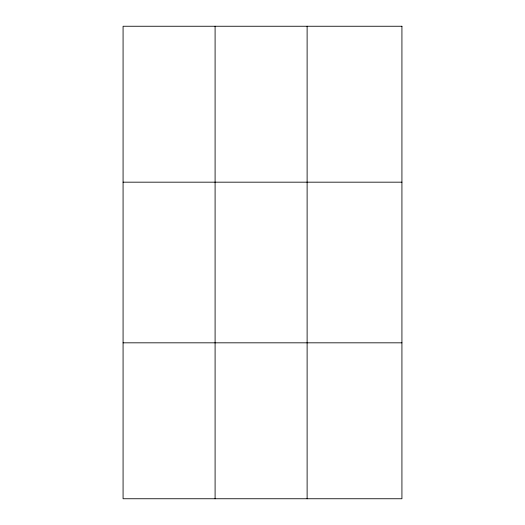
<?xml version="1.0" encoding="UTF-8"?>
<svg xmlns="http://www.w3.org/2000/svg" width="525" height="525" viewBox="0 0 525 525"><rect width="100%" height="100%" fill="white"/><g stroke="black" fill="none" stroke-linecap="round" stroke-linejoin="round"><path stroke-width="0.79" d="M215.093 26.25L215.093 498.75M307.118 26.25L307.118 498.75M123.073 182.175L401.927 182.175M123.073 342.825L401.927 342.825M401.927 26.25L401.927 498.75L123.073 498.75L123.073 26.25L401.927 26.25"/></g></svg>
